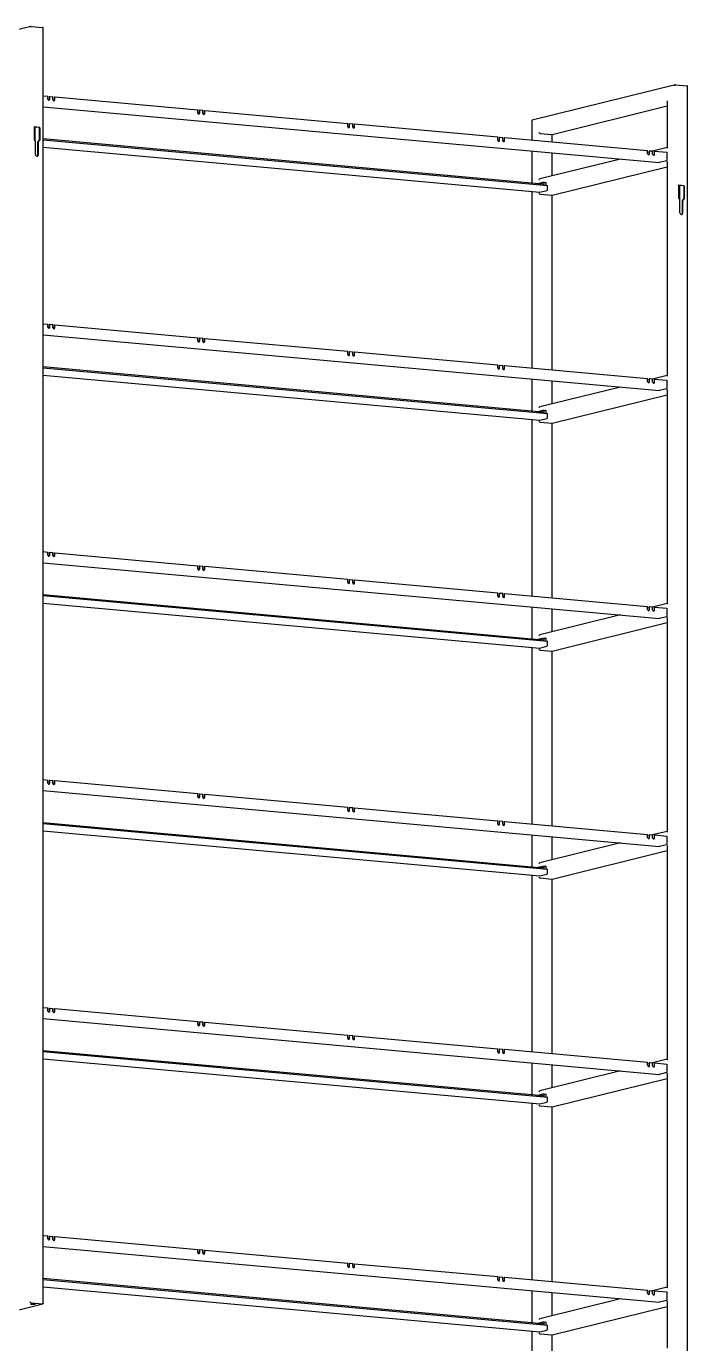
# Model space of a CAD drawing. Header units: inches. Extents: x 6 to 1987, y -21 to 287.
# Drawn here: x 629.4 to 672.4, y 52.7 to 138.4 of the extents above; entities that cross this region are included whole.
import ezdxf

# ---------------------------------------------------------------- set-up
doc = ezdxf.new("R2010")
doc.units = ezdxf.units.IN
doc.header["$LTSCALE"] = 12.7
doc.header["$MEASUREMENT"] = 0
doc.layers.add('Visible', color=7, linetype='Continuous', lineweight=25)

msp = doc.modelspace()

# ---------------------------------------------------------------- linework, layer by layer
at = {"layer": 'Visible'}
for p, q in [((629.71087, 138.37778), (620.39035, 136.07402)), ((629.72652, 138.37916), (630.47928, 138.31095)), ((630.50821, 55.27791), (630.50821, 138.27467)), ((671.62614, 134.57951), (662.30561, 132.27575)), ((671.64178, 134.5809), (672.39455, 134.51268)), ((630.50821, 133.86202), (630.81675, 133.83406)), ((630.81675, 133.63632), (630.81675, 133.83406)), ((630.90543, 133.81553), (630.93651, 133.82321)), ((630.90543, 133.81553), (630.90543, 133.61778)), ((630.93651, 133.82321), (631.14181, 133.80461)), ((630.93651, 133.62547), (630.93651, 133.82321)), ((631.14181, 133.60686), (631.14181, 133.80461)), ((631.23049, 133.78608), (631.26157, 133.79376)), ((631.23049, 133.78608), (631.23049, 133.58833)), ((631.26157, 133.79376), (640.56846, 132.95039)), ((631.26157, 133.59601), (631.26157, 133.79376)), ((672.42347, 51.47965), (672.42347, 134.47641)), ((630.50821, 133.14295), (670.58023, 129.51172)), ((640.56846, 132.75264), (640.56846, 132.95039)), ((640.65715, 132.93185), (640.68822, 132.93954)), ((640.65715, 132.93185), (640.65715, 132.73411)), ((640.68822, 132.93954), (640.89352, 132.92093)), ((640.68822, 132.74179), (640.68822, 132.93954)), ((640.89352, 132.72318), (640.89352, 132.92093)), ((640.9822, 132.9024), (641.01328, 132.91008)), ((640.9822, 132.9024), (640.9822, 132.70465)), ((641.01328, 132.91008), (650.32018, 132.06671)), ((641.01328, 132.71233), (641.01328, 132.91008)), ((663.60262, 131.34836), (671.09491, 133.20023)), ((671.09491, 133.50042), (671.09491, 130.47701)), ((650.32018, 131.86896), (650.32018, 132.06671)), ((650.40886, 132.04818), (650.43994, 132.05586)), ((650.40886, 132.04818), (650.40886, 131.85043)), ((650.43994, 132.05586), (650.64524, 132.03725)), ((650.43994, 131.85811), (650.43994, 132.05586)), ((650.64524, 131.83951), (650.64524, 132.03725)), ((650.73392, 132.01872), (650.76499, 132.0264)), ((650.73392, 132.01872), (650.73392, 131.82097)), ((650.76499, 132.0264), (660.07189, 131.18303)), ((650.76499, 131.82865), (650.76499, 132.0264)), ((662.28984, 132.25561), (662.28984, 130.98205)), ((629.91471, 131.81667), (629.91471, 131.01409)), ((630.24291, 131.7962), (629.91671, 131.82576)), ((630.27398, 131.80388), (629.93182, 131.83489)), ((629.99241, 130.90904), (629.99241, 131.8189)), ((630.26001, 131.77488), (630.26001, 130.9723)), ((630.29109, 131.78256), (630.29109, 130.97998)), ((660.07189, 130.98528), (660.07189, 131.18303)), ((660.16057, 131.1645), (660.19165, 131.17218)), ((660.16057, 131.1645), (660.16057, 130.96675)), ((660.19165, 130.97443), (660.19165, 131.17218)), ((660.19165, 131.17218), (660.39695, 131.15358)), ((660.39695, 130.95583), (660.39695, 131.15358)), ((660.48563, 131.13504), (660.51671, 131.14272)), ((660.51671, 131.14272), (669.82361, 130.29935)), ((660.51671, 130.94498), (660.51671, 131.14272)), ((662.83671, 131.41581), (663.58947, 131.34759)), ((663.61839, 130.86166), (663.61839, 131.35226)), ((629.91972, 130.99965), (630.00379, 130.89486)), ((630.00881, 130.04819), (630.00881, 130.88042)), ((630.16592, 130.02345), (630.16592, 130.85569)), ((630.255, 130.95877), (630.17093, 130.86922)), ((630.197, 130.03113), (630.197, 130.86337)), ((630.28608, 130.96646), (630.20201, 130.8769)), ((630.50821, 131.07323), (662.73813, 128.15263)), ((630.50821, 131.00039), (663.30333, 128.02857)), ((630.50821, 130.51861), (662.81104, 127.5914)), ((660.48563, 131.13504), (660.48563, 130.9373)), ((669.82361, 130.10161), (669.82361, 130.29935)), ((669.91229, 130.28082), (669.94337, 130.2885)), ((669.94337, 130.2885), (670.14867, 130.2699)), ((669.94337, 130.09076), (669.94337, 130.2885)), ((671.09491, 130.49326), (670.14867, 130.25937)), ((662.28984, 130.26297), (662.28984, 128.19325)), ((668.05105, 129.74091), (662.82106, 128.44821)), ((663.61839, 128.64528), (663.61839, 130.14258)), ((669.91229, 130.20095), (669.82361, 130.17903)), ((669.91229, 130.28082), (669.91229, 130.08307)), ((670.14867, 130.07215), (670.14867, 130.2699)), ((670.23735, 130.25137), (670.26842, 130.25905)), ((670.23735, 130.25137), (670.23735, 130.05362)), ((670.26842, 130.25905), (671.07251, 130.18618)), ((670.26842, 130.0613), (670.26842, 130.25905)), ((671.04144, 129.62481), (670.58564, 129.51215)), ((671.07251, 130.18618), (671.07251, 129.69181)), ((671.09491, 129.54547), (671.09491, 115.64595)), ((663.60262, 127.39341), (671.09491, 129.24528)), ((663.08359, 128.23801), (662.67959, 128.13816)), ((662.67959, 128.13816), (662.67959, 128.08509)), ((662.74556, 128.10777), (662.7313, 128.08162)), ((662.97463, 128.1393), (662.82065, 128.15325)), ((663.08359, 128.23801), (663.22046, 128.22561)), ((663.08359, 128.04848), (663.08359, 128.23801)), ((663.22046, 128.03608), (663.22046, 128.22561)), ((663.30333, 127.7715), (663.30333, 128.02857)), ((671.82997, 128.0184), (671.82997, 127.21583)), ((672.15817, 127.99794), (671.83197, 128.0275)), ((672.18925, 128.00562), (671.84708, 128.03663)), ((671.90768, 127.11078), (671.90768, 128.02064)), ((672.17528, 127.97661), (672.17528, 127.17404)), ((672.20636, 127.9843), (672.20636, 127.18172)), ((662.28984, 127.63864), (662.28984, 116.15098)), ((662.81646, 127.59184), (663.27225, 127.70449)), ((662.83671, 127.46085), (663.58947, 127.39264)), ((663.61839, 116.03059), (663.61839, 127.39731)), ((671.83498, 127.20139), (671.91906, 127.0966)), ((671.92407, 126.24992), (671.92407, 127.08216)), ((672.08118, 126.22519), (672.08118, 127.05742)), ((672.17027, 127.16051), (672.08619, 127.07095)), ((672.11226, 126.23287), (672.11226, 127.06511)), ((672.20134, 127.16819), (672.11727, 127.07863)), ((630.50821, 119.03096), (630.81675, 119.003)), ((630.50821, 118.31189), (670.58023, 114.68065)), ((630.81675, 118.80525), (630.81675, 119.003)), ((630.90543, 118.98447), (630.93651, 118.99215)), ((630.90543, 118.98447), (630.90543, 118.78672)), ((630.93651, 118.99215), (631.14181, 118.97355)), ((630.93651, 118.7944), (630.93651, 118.99215)), ((631.14181, 118.7758), (631.14181, 118.97355)), ((631.23049, 118.95501), (631.26157, 118.96269)), ((631.23049, 118.95501), (631.23049, 118.75726)), ((631.26157, 118.96269), (640.56846, 118.11932)), ((631.26157, 118.76495), (631.26157, 118.96269)), ((640.56846, 117.92158), (640.56846, 118.11932)), ((640.65715, 118.10079), (640.68822, 118.10847)), ((640.65715, 118.10079), (640.65715, 117.90304)), ((640.68822, 118.10847), (640.89352, 118.08987)), ((640.68822, 117.91072), (640.68822, 118.10847)), ((640.89352, 117.89212), (640.89352, 118.08987)), ((640.9822, 118.07133), (641.01328, 118.07902)), ((640.9822, 118.07133), (640.9822, 117.87359)), ((641.01328, 118.07902), (650.32018, 117.23565)), ((641.01328, 117.88127), (641.01328, 118.07902)), ((650.32018, 117.0379), (650.32018, 117.23565)), ((650.40886, 117.21711), (650.43994, 117.22479)), ((650.40886, 117.21711), (650.40886, 117.01937)), ((650.43994, 117.22479), (650.64524, 117.20619)), ((650.43994, 117.02705), (650.43994, 117.22479)), ((650.64524, 117.00844), (650.64524, 117.20619)), ((650.73392, 117.18766), (650.76499, 117.19534)), ((650.73392, 117.18766), (650.73392, 116.98991)), ((650.76499, 117.19534), (660.07189, 116.35197)), ((650.76499, 116.99759), (650.76499, 117.19534)), ((630.50821, 116.24216), (662.73813, 113.32156)), ((630.50821, 116.16932), (663.30333, 113.19751)), ((660.07189, 116.15422), (660.07189, 116.35197)), ((660.16057, 116.33344), (660.19165, 116.34112)), ((660.16057, 116.33344), (660.16057, 116.13569)), ((660.19165, 116.14337), (660.19165, 116.34112)), ((660.19165, 116.34112), (660.39695, 116.32251)), ((660.39695, 116.12477), (660.39695, 116.32251)), ((660.48563, 116.30398), (660.51671, 116.31166)), ((660.48563, 116.30398), (660.48563, 116.10623)), ((660.51671, 116.31166), (669.82361, 115.46829)), ((660.51671, 116.11391), (660.51671, 116.31166)), ((630.50821, 115.68755), (662.81104, 112.76034)), ((662.28984, 115.43191), (662.28984, 113.36219)), ((668.05105, 114.90984), (662.82106, 113.61714)), ((663.61839, 113.81422), (663.61839, 115.31152)), ((669.82361, 115.27054), (669.82361, 115.46829)), ((669.91229, 115.36989), (669.82361, 115.34797)), ((669.91229, 115.44976), (669.94337, 115.45744)), ((669.91229, 115.44976), (669.91229, 115.25201)), ((669.94337, 115.45744), (670.14867, 115.43884)), ((669.94337, 115.25969), (669.94337, 115.45744)), ((671.09491, 115.6622), (670.14867, 115.42831)), ((670.14867, 115.24109), (670.14867, 115.43884)), ((670.23735, 115.4203), (670.26842, 115.42798)), ((670.23735, 115.4203), (670.23735, 115.22255)), ((670.26842, 115.42798), (671.07251, 115.35512)), ((670.26842, 115.23024), (670.26842, 115.42798)), ((671.07251, 115.35512), (671.07251, 114.86075)), ((663.60262, 112.56235), (671.09491, 114.41422)), ((671.04144, 114.79374), (670.58564, 114.68109)), ((671.09491, 114.7144), (671.09491, 100.81488)), ((663.08359, 113.40695), (662.67959, 113.30709)), ((662.67959, 113.30709), (662.67959, 113.25403)), ((662.74556, 113.27671), (662.7313, 113.25056)), ((662.97463, 113.30823), (662.82065, 113.32219)), ((663.08359, 113.40695), (663.22046, 113.39455)), ((663.08359, 113.21742), (663.08359, 113.40695)), ((663.22046, 113.20502), (663.22046, 113.39455)), ((663.30333, 112.94044), (663.30333, 113.19751)), ((662.28984, 112.80757), (662.28984, 101.31992)), ((662.81646, 112.76077), (663.27225, 112.87343)), ((662.83671, 112.62979), (663.58947, 112.56158)), ((663.61839, 101.19953), (663.61839, 112.56625)), ((630.50821, 104.1999), (630.81675, 104.17194)), ((630.81675, 103.97419), (630.81675, 104.17194)), ((630.90543, 104.1534), (630.93651, 104.16109)), ((630.90543, 104.1534), (630.90543, 103.95566)), ((630.93651, 104.16109), (631.14181, 104.14248)), ((630.93651, 103.96334), (630.93651, 104.16109)), ((631.14181, 103.94473), (631.14181, 104.14248)), ((631.23049, 104.12395), (631.26157, 104.13163)), ((631.23049, 104.12395), (631.23049, 103.9262)), ((631.26157, 104.13163), (640.56846, 103.28826)), ((631.26157, 103.93388), (631.26157, 104.13163)), ((630.50821, 103.48082), (670.58023, 99.84959)), ((640.56846, 103.09051), (640.56846, 103.28826)), ((640.65715, 103.26973), (640.68822, 103.27741)), ((640.65715, 103.26973), (640.65715, 103.07198)), ((640.68822, 103.27741), (640.89352, 103.2588)), ((640.68822, 103.07966), (640.68822, 103.27741)), ((640.89352, 103.06106), (640.89352, 103.2588)), ((640.9822, 103.24027), (641.01328, 103.24795)), ((640.9822, 103.24027), (640.9822, 103.04252)), ((641.01328, 103.24795), (650.32018, 102.40458)), ((641.01328, 103.0502), (641.01328, 103.24795)), ((650.32018, 102.20684), (650.32018, 102.40458)), ((650.40886, 102.38605), (650.43994, 102.39373)), ((650.40886, 102.38605), (650.40886, 102.1883)), ((650.43994, 102.39373), (650.64524, 102.37513)), ((650.43994, 102.19598), (650.43994, 102.39373)), ((650.64524, 102.17738), (650.64524, 102.37513)), ((650.73392, 102.35659), (650.76499, 102.36427)), ((650.73392, 102.35659), (650.73392, 102.15885)), ((650.76499, 102.36427), (660.07189, 101.52091)), ((650.76499, 102.16653), (650.76499, 102.36427)), ((630.50821, 101.4111), (662.73813, 98.4905)), ((630.50821, 101.33826), (663.30333, 98.36644)), ((660.07189, 101.32316), (660.07189, 101.52091)), ((660.16057, 101.50237), (660.19165, 101.51005)), ((660.16057, 101.50237), (660.16057, 101.30462)), ((660.19165, 101.31231), (660.19165, 101.51005)), ((660.19165, 101.51005), (660.39695, 101.49145)), ((660.39695, 101.2937), (660.39695, 101.49145)), ((660.48563, 101.47292), (660.51671, 101.4806)), ((660.48563, 101.47292), (660.48563, 101.27517)), ((660.51671, 101.4806), (669.82361, 100.63723)), ((660.51671, 101.28285), (660.51671, 101.4806)), ((630.50821, 100.85649), (662.81104, 97.92928)), ((662.28984, 100.60085), (662.28984, 98.53112)), ((663.61839, 98.98316), (663.61839, 100.48046)), ((669.82361, 100.43948), (669.82361, 100.63723)), ((669.91229, 100.53882), (669.82361, 100.5169)), ((669.91229, 100.61869), (669.94337, 100.62638)), ((669.91229, 100.61869), (669.91229, 100.42095)), ((669.94337, 100.62638), (670.14867, 100.60777)), ((669.94337, 100.42863), (669.94337, 100.62638)), ((671.09491, 100.83113), (670.14867, 100.59725)), ((670.14867, 100.41002), (670.14867, 100.60777)), ((670.23735, 100.58924), (670.26842, 100.59692)), ((670.23735, 100.58924), (670.23735, 100.39149)), ((670.26842, 100.59692), (671.07251, 100.52405)), ((670.26842, 100.39917), (670.26842, 100.59692)), ((671.07251, 100.52405), (671.07251, 100.02969)), ((668.05105, 100.07878), (662.82106, 98.78608)), ((663.60262, 97.73128), (671.09491, 99.58316)), ((671.04144, 99.96268), (670.58564, 99.85002)), ((671.09491, 99.88334), (671.09491, 85.98382)), ((663.08359, 98.57589), (662.67959, 98.47603)), ((663.08359, 98.57589), (663.22046, 98.56348)), ((663.08359, 98.38636), (663.08359, 98.57589)), ((662.28984, 97.97651), (662.28984, 86.48886)), ((662.67959, 98.47603), (662.67959, 98.42297)), ((662.74556, 98.44564), (662.7313, 98.4195)), ((662.81646, 97.92971), (663.27225, 98.04237)), ((662.97463, 98.47717), (662.82065, 98.49112)), ((662.83671, 97.79873), (663.58947, 97.73051)), ((663.22046, 98.37395), (663.22046, 98.56348)), ((663.30333, 98.10937), (663.30333, 98.36644)), ((663.61839, 86.36847), (663.61839, 97.73518)), ((630.50821, 89.36883), (630.81675, 89.34087)), ((630.81675, 89.14313), (630.81675, 89.34087)), ((630.90543, 89.32234), (630.93651, 89.33002)), ((630.90543, 89.32234), (630.90543, 89.12459)), ((630.93651, 89.33002), (631.14181, 89.31142)), ((630.93651, 89.13227), (630.93651, 89.33002)), ((631.14181, 89.11367), (631.14181, 89.31142)), ((631.23049, 89.29289), (631.26157, 89.30057)), ((631.23049, 89.29289), (631.23049, 89.09514)), ((631.26157, 89.30057), (640.56846, 88.4572)), ((631.26157, 89.10282), (631.26157, 89.30057)), ((630.50821, 88.64976), (670.58023, 85.01853)), ((640.56846, 88.25945), (640.56846, 88.4572)), ((640.65715, 88.43866), (640.68822, 88.44634)), ((640.65715, 88.43866), (640.65715, 88.24092)), ((640.68822, 88.44634), (640.89352, 88.42774)), ((640.68822, 88.2486), (640.68822, 88.44634)), ((640.89352, 88.22999), (640.89352, 88.42774)), ((640.9822, 88.40921), (641.01328, 88.41689)), ((640.9822, 88.40921), (640.9822, 88.21146)), ((641.01328, 88.41689), (650.32018, 87.57352)), ((641.01328, 88.21914), (641.01328, 88.41689)), ((650.32018, 87.37577), (650.32018, 87.57352)), ((650.40886, 87.55499), (650.43994, 87.56267)), ((650.40886, 87.55499), (650.40886, 87.35724)), ((650.43994, 87.56267), (650.64524, 87.54406)), ((650.43994, 87.36492), (650.43994, 87.56267)), ((650.64524, 87.34632), (650.64524, 87.54406)), ((650.73392, 87.52553), (650.76499, 87.53321)), ((650.73392, 87.52553), (650.73392, 87.32778)), ((650.76499, 87.53321), (660.07189, 86.68984)), ((650.76499, 87.33546), (650.76499, 87.53321)), ((630.50821, 86.58004), (662.73813, 83.65944)), ((660.07189, 86.49209), (660.07189, 86.68984)), ((660.16057, 86.67131), (660.19165, 86.67899)), ((660.16057, 86.67131), (660.16057, 86.47356)), ((660.19165, 86.48124), (660.19165, 86.67899)), ((660.19165, 86.67899), (660.39695, 86.66039)), ((660.39695, 86.46264), (660.39695, 86.66039)), ((660.48563, 86.64185), (660.51671, 86.64953)), ((660.48563, 86.64185), (660.48563, 86.4441)), ((660.51671, 86.64953), (669.82361, 85.80616)), ((660.51671, 86.45179), (660.51671, 86.64953)), ((630.50821, 86.5072), (663.30333, 83.53538)), ((630.50821, 86.02542), (662.81104, 83.09821)), ((662.28984, 85.76978), (662.28984, 83.70006)), ((669.82361, 85.60842), (669.82361, 85.80616)), ((669.91229, 85.78763), (669.94337, 85.79531)), ((669.91229, 85.78763), (669.91229, 85.58988)), ((669.94337, 85.79531), (670.14867, 85.77671)), ((669.94337, 85.59756), (669.94337, 85.79531)), ((671.09491, 86.00007), (670.14867, 85.76618)), ((670.14867, 85.57896), (670.14867, 85.77671)), ((670.23735, 85.75817), (670.26842, 85.76586)), ((670.23735, 85.75817), (670.23735, 85.56043)), ((670.26842, 85.76586), (671.07251, 85.69299)), ((670.26842, 85.56811), (670.26842, 85.76586)), ((668.05105, 85.24772), (662.82106, 83.95502)), ((663.61839, 84.15209), (663.61839, 85.64939)), ((669.91229, 85.70776), (669.82361, 85.68584)), ((671.04144, 85.13162), (670.58564, 85.01896)), ((671.07251, 85.69299), (671.07251, 85.19862)), ((671.09491, 85.05228), (671.09491, 71.15276)), ((663.60262, 82.90022), (671.09491, 84.75209)), ((662.28984, 83.14544), (662.28984, 71.65779)), ((663.08359, 83.74482), (662.67959, 83.64497)), ((662.67959, 83.64497), (662.67959, 83.5919)), ((662.74556, 83.61458), (662.7313, 83.58843)), ((662.81646, 83.09864), (663.27225, 83.2113)), ((662.97463, 83.64611), (662.82065, 83.66006)), ((663.08359, 83.74482), (663.22046, 83.73242)), ((663.08359, 83.55529), (663.08359, 83.74482)), ((663.22046, 83.54289), (663.22046, 83.73242)), ((663.30333, 83.27831), (663.30333, 83.53538)), ((662.83671, 82.96766), (663.58947, 82.89945)), ((663.61839, 71.5374), (663.61839, 82.90412)), ((630.50821, 74.53777), (630.81675, 74.50981)), ((630.50821, 73.8187), (670.58023, 70.18746)), ((630.81675, 74.31206), (630.81675, 74.50981)), ((630.90543, 74.49128), (630.93651, 74.49896)), ((630.90543, 74.49128), (630.90543, 74.29353)), ((630.93651, 74.49896), (631.14181, 74.48035)), ((630.93651, 74.30121), (630.93651, 74.49896)), ((631.14181, 74.28261), (631.14181, 74.48035)), ((631.23049, 74.46182), (631.26157, 74.4695)), ((631.23049, 74.46182), (631.23049, 74.26407)), ((631.26157, 74.4695), (640.56846, 73.62613)), ((631.26157, 74.27176), (631.26157, 74.4695)), ((640.56846, 73.42839), (640.56846, 73.62613)), ((640.65715, 73.6076), (640.68822, 73.61528)), ((640.65715, 73.6076), (640.65715, 73.40985)), ((640.68822, 73.61528), (640.89352, 73.59668)), ((640.68822, 73.41753), (640.68822, 73.61528)), ((640.89352, 73.39893), (640.89352, 73.59668)), ((640.9822, 73.57814), (641.01328, 73.58583)), ((640.9822, 73.57814), (640.9822, 73.3804)), ((641.01328, 73.58583), (650.32018, 72.74246)), ((641.01328, 73.38808), (641.01328, 73.58583)), ((650.32018, 72.54471), (650.32018, 72.74246)), ((650.40886, 72.72392), (650.43994, 72.7316)), ((650.40886, 72.72392), (650.40886, 72.52617)), ((650.43994, 72.7316), (650.64524, 72.713)), ((650.43994, 72.53386), (650.43994, 72.7316)), ((650.64524, 72.51525), (650.64524, 72.713)), ((650.73392, 72.69447), (650.76499, 72.70215)), ((650.73392, 72.69447), (650.73392, 72.49672)), ((650.76499, 72.70215), (660.07189, 71.85878)), ((650.76499, 72.5044), (650.76499, 72.70215)), ((630.50821, 71.74897), (662.73813, 68.82837)), ((630.50821, 71.67613), (663.30333, 68.70432)), ((630.50821, 71.19436), (662.81104, 68.26715)), ((660.07189, 71.66103), (660.07189, 71.85878)), ((660.16057, 71.84024), (660.19165, 71.84793)), ((660.16057, 71.84024), (660.16057, 71.6425)), ((660.19165, 71.65018), (660.19165, 71.84793)), ((660.19165, 71.84793), (660.39695, 71.82932)), ((660.39695, 71.63157), (660.39695, 71.82932)), ((660.48563, 71.81079), (660.51671, 71.81847)), ((660.48563, 71.81079), (660.48563, 71.61304)), ((660.51671, 71.81847), (669.82361, 70.9751)), ((660.51671, 71.62072), (660.51671, 71.81847)), ((671.09491, 71.16901), (670.14867, 70.93512)), ((662.28984, 70.93872), (662.28984, 68.869)), ((668.05105, 70.41665), (662.82106, 69.12395)), ((663.61839, 69.32103), (663.61839, 70.81833)), ((669.82361, 70.77735), (669.82361, 70.9751)), ((669.91229, 70.8767), (669.82361, 70.85478)), ((669.91229, 70.95657), (669.94337, 70.96425)), ((669.91229, 70.95657), (669.91229, 70.75882)), ((669.94337, 70.96425), (670.14867, 70.94564)), ((669.94337, 70.7665), (669.94337, 70.96425)), ((670.14867, 70.7479), (670.14867, 70.94564)), ((670.23735, 70.92711), (670.26842, 70.93479)), ((670.23735, 70.92711), (670.23735, 70.72936)), ((670.26842, 70.93479), (671.07251, 70.86193)), ((670.26842, 70.73704), (670.26842, 70.93479)), ((671.04144, 70.30055), (670.58564, 70.1879)), ((671.07251, 70.86193), (671.07251, 70.36756)), ((663.60262, 68.06916), (671.09491, 69.92103)), ((671.09491, 70.22121), (671.09491, 56.32169)), ((663.08359, 68.91376), (662.67959, 68.8139)), ((662.67959, 68.8139), (662.67959, 68.76084)), ((662.74556, 68.78351), (662.7313, 68.75737)), ((662.97463, 68.81504), (662.82065, 68.829)), ((663.08359, 68.91376), (663.22046, 68.90136)), ((663.08359, 68.72423), (663.08359, 68.91376)), ((663.22046, 68.71183), (663.22046, 68.90136)), ((663.30333, 68.44725), (663.30333, 68.70432)), ((662.28984, 68.31438), (662.28984, 56.82673)), ((662.81646, 68.26758), (663.27225, 68.38024)), ((662.83671, 68.1366), (663.58947, 68.06839)), ((663.61839, 56.70634), (663.61839, 68.07305)), ((630.50821, 59.70671), (630.81675, 59.67875)), ((630.81675, 59.481), (630.81675, 59.67875)), ((630.90543, 59.66021), (630.93651, 59.6679)), ((630.90543, 59.66021), (630.90543, 59.46247)), ((630.93651, 59.6679), (631.14181, 59.64929)), ((630.93651, 59.47015), (630.93651, 59.6679)), ((631.14181, 59.45154), (631.14181, 59.64929)), ((631.23049, 59.63076), (631.26157, 59.63844)), ((631.23049, 59.63076), (631.23049, 59.43301)), ((631.26157, 59.63844), (640.56846, 58.79507)), ((631.26157, 59.44069), (631.26157, 59.63844)), ((630.50821, 58.98763), (670.58023, 55.3564)), ((640.56846, 58.59732), (640.56846, 58.79507)), ((640.65715, 58.77654), (640.68822, 58.78422)), ((640.65715, 58.77654), (640.65715, 58.57879)), ((640.68822, 58.78422), (640.89352, 58.76561)), ((640.68822, 58.58647), (640.68822, 58.78422)), ((640.89352, 58.56787), (640.89352, 58.76561)), ((640.9822, 58.74708), (641.01328, 58.75476)), ((640.9822, 58.74708), (640.9822, 58.54933)), ((641.01328, 58.75476), (650.32018, 57.91139)), ((641.01328, 58.55701), (641.01328, 58.75476)), ((650.32018, 57.71364), (650.32018, 57.91139)), ((650.40886, 57.89286), (650.43994, 57.90054)), ((650.40886, 57.89286), (650.40886, 57.69511)), ((650.43994, 57.90054), (650.64524, 57.88194)), ((650.43994, 57.70279), (650.43994, 57.90054)), ((650.64524, 57.68419), (650.64524, 57.88194)), ((650.73392, 57.8634), (650.76499, 57.87108)), ((650.73392, 57.8634), (650.73392, 57.66566)), ((650.76499, 57.87108), (660.07189, 57.02771)), ((650.76499, 57.67334), (650.76499, 57.87108)), ((630.50821, 56.91791), (662.73813, 53.99731)), ((630.50821, 56.84507), (663.30333, 53.87325)), ((660.07189, 56.82997), (660.07189, 57.02771)), ((660.16057, 57.00918), (660.19165, 57.01686)), ((660.16057, 57.00918), (660.16057, 56.81143)), ((660.19165, 56.81911), (660.19165, 57.01686)), ((660.19165, 57.01686), (660.39695, 56.99826)), ((660.39695, 56.80051), (660.39695, 56.99826)), ((660.48563, 56.97973), (660.51671, 56.98741)), ((660.48563, 56.97973), (660.48563, 56.78198)), ((660.51671, 56.98741), (669.82361, 56.14404)), ((660.51671, 56.78966), (660.51671, 56.98741)), ((630.50821, 56.36329), (662.81104, 53.43609)), ((662.28984, 56.10766), (662.28984, 54.03793)), ((663.61839, 54.48997), (663.61839, 55.98727)), ((669.82361, 55.94629), (669.82361, 56.14404)), ((669.91229, 56.04563), (669.82361, 56.02371)), ((669.91229, 56.1255), (669.94337, 56.13318)), ((669.91229, 56.1255), (669.91229, 55.92776)), ((669.94337, 56.13318), (670.14867, 56.11458)), ((669.94337, 55.93544), (669.94337, 56.13318)), ((671.09491, 56.33794), (670.14867, 56.10406)), ((670.14867, 55.91683), (670.14867, 56.11458)), ((670.23735, 56.09605), (670.26842, 56.10373)), ((670.23735, 56.09605), (670.23735, 55.8983)), ((670.26842, 56.10373), (671.07251, 56.03086)), ((670.26842, 55.90598), (670.26842, 56.10373)), ((671.07251, 56.03086), (671.07251, 55.5365)), ((621.17191, 52.954), (630.49243, 55.25776)), ((629.72652, 55.32521), (630.47928, 55.25699)), ((668.05105, 55.58559), (662.82106, 54.29289)), ((663.60262, 53.23809), (671.09491, 55.08997)), ((671.04144, 55.46949), (670.58564, 55.35683)), ((671.09491, 55.39015), (671.09491, 52.36674)), ((663.08359, 54.08269), (662.67959, 53.98284)), ((663.08359, 54.08269), (663.22046, 54.07029)), ((663.08359, 53.89317), (663.08359, 54.08269)), ((663.22046, 53.88076), (663.22046, 54.07029)), ((662.28984, 53.48332), (662.28984, 49.25884)), ((662.67959, 53.98284), (662.67959, 53.92977)), ((662.74556, 53.95245), (662.7313, 53.92631)), ((662.81646, 53.43652), (663.27225, 53.54918)), ((662.97463, 53.98398), (662.82065, 53.99793)), ((662.83671, 53.30554), (663.58947, 53.23732)), ((663.30333, 53.61618), (663.30333, 53.87325)), ((663.61839, 50.53502), (663.61839, 53.24199))]:
    msp.add_line(p, q, dxfattribs=at)
for centre, major_axis, ratio, start_param, end_param in [((629.69544, 138.31216), (0.04757, 0.06076), 0.60180008, 6.65419849, 8.22499482), ((630.44821, 138.24394), (0.04757, 0.06076), 0.60180008, 5.62784974, 6.65419849), ((671.61071, 134.51389), (0.04757, 0.06076), 0.60180008, 6.65419849, 8.22499482), ((672.36347, 134.44568), (0.04757, 0.06076), 0.60180008, 5.62784974, 6.65419849), ((630.87663, 133.63089), (-0.0168, 0.06795), 0.84577951, 1.28647394, 4.4280666), ((631.20169, 133.60144), (-0.0168, 0.06795), 0.84577951, 1.28647394, 4.4280666), ((671.15491, 133.53115), (0.04757, 0.06076), 0.60180008, 8.22499482, 8.76944239), ((640.62834, 132.74721), (-0.0168, 0.06795), 0.84577951, 1.28647394, 4.4280666), ((640.9534, 132.71776), (-0.0168, 0.06795), 0.84577951, 1.28647394, 4.4280666), ((662.34984, 132.22488), (0.05592, -0.04378), 0.49689318, 9.05376478, 10.34023872), ((629.93182, 131.81512), (-0.0048, 0.01942), 0.84577951, 5.99886292, 7.56965925), ((630.24291, 131.77643), (-0.0048, 0.01942), 0.84577951, 4.4280666, 5.99886292), ((630.27398, 131.78411), (-0.0048, 0.01942), 0.84577951, 4.4280666, 5.99886292), ((650.38006, 131.86354), (-0.0168, 0.06795), 0.84577951, 1.28647394, 4.4280666), ((650.70512, 131.83408), (-0.0168, 0.06795), 0.84577951, 1.28647394, 4.4280666), ((662.80563, 131.46745), (0.05592, -0.04378), 0.49689318, 10.34023872, 11.91103505), ((663.55839, 131.39923), (0.05592, -0.04378), 0.49689318, 11.91103505, 12.19535743), ((629.93182, 131.01254), (-0.0048, 0.01942), 0.84577951, 1.28647394, 2.07187211), ((629.9917, 130.88197), (-0.0048, 0.01942), 0.84577951, 4.4280666, 5.21346476), ((630.18303, 130.85414), (-0.0048, 0.01942), 0.84577951, 0.50107578, 1.28647394), ((630.2141, 130.86182), (-0.0048, 0.01942), 0.84577951, 0.50107578, 1.28647394), ((630.24291, 130.97385), (-0.0048, 0.01942), 0.84577951, 3.64266843, 4.4280666), ((630.27398, 130.98153), (-0.0048, 0.01942), 0.84577951, 3.64266843, 4.4280666), ((660.13177, 130.97986), (-0.0168, 0.06795), 0.84577951, 1.28647394, 4.4280666), ((660.45683, 130.9504), (-0.0168, 0.06795), 0.84577951, 1.28647394, 4.4280666), ((630.1029, 130.03966), (-0.02639, 0.10679), 0.84577951, 1.28647394, 4.4280666), ((630.07182, 130.03198), (-0.02639, 0.10679), 0.84577951, 3.314494, 4.4280666), ((669.88349, 130.09618), (-0.0168, 0.06795), 0.84577951, 1.28647394, 4.4280666), ((670.20854, 130.06673), (-0.0168, 0.06795), 0.84577951, 1.28647394, 4.4280666), ((662.80563, 128.38259), (0.04757, 0.06076), 0.60180008, 6.93852087, 8.22499482), ((663.27225, 127.76382), (-0.00541, -0.05976), 0.51211229, 0.17513594, 1.74593227), ((671.84708, 128.01685), (-0.0048, 0.01942), 0.84577951, 5.99886292, 7.56965925), ((672.15817, 127.97816), (-0.0048, 0.01942), 0.84577951, 4.4280666, 5.99886292), ((672.18925, 127.98585), (-0.0048, 0.01942), 0.84577951, 4.4280666, 5.99886292), ((662.80563, 127.5125), (0.05592, -0.04378), 0.49689318, 10.34023872, 11.91103505), ((662.81646, 127.65116), (-0.00541, -0.05976), 0.51211229, 0, 0.17513594), ((663.55839, 127.44428), (0.05592, -0.04378), 0.49689318, 5.62784974, 5.91217212), ((671.84708, 127.21428), (-0.0048, 0.01942), 0.84577951, 1.28647394, 2.07187211), ((671.90696, 127.08371), (-0.0048, 0.01942), 0.84577951, 4.4280666, 5.21346476), ((672.09829, 127.05587), (-0.0048, 0.01942), 0.84577951, 0.50107578, 1.28647394), ((672.12937, 127.06355), (-0.0048, 0.01942), 0.84577951, 0.50107578, 1.28647394), ((672.15817, 127.17559), (-0.0048, 0.01942), 0.84577951, 3.64266843, 4.4280666), ((672.18925, 127.18327), (-0.0048, 0.01942), 0.84577951, 3.64266843, 4.4280666), ((672.01816, 126.2414), (-0.02639, 0.10679), 0.84577951, 1.28647394, 4.4280666), ((671.98709, 126.23371), (-0.02639, 0.10679), 0.84577951, 3.314494, 4.4280666), ((630.87663, 118.79983), (-0.0168, 0.06795), 0.84577951, 1.28647394, 4.4280666), ((631.20169, 118.77037), (-0.0168, 0.06795), 0.84577951, 1.28647394, 4.4280666), ((640.62834, 117.91615), (-0.0168, 0.06795), 0.84577951, 1.28647394, 4.4280666), ((640.9534, 117.88669), (-0.0168, 0.06795), 0.84577951, 1.28647394, 4.4280666), ((650.38006, 117.03247), (-0.0168, 0.06795), 0.84577951, 1.28647394, 4.4280666), ((650.70512, 117.00302), (-0.0168, 0.06795), 0.84577951, 1.28647394, 4.4280666), ((660.13177, 116.1488), (-0.0168, 0.06795), 0.84577951, 1.28647394, 4.4280666), ((660.45683, 116.11934), (-0.0168, 0.06795), 0.84577951, 1.28647394, 4.4280666), ((669.88349, 115.26512), (-0.0168, 0.06795), 0.84577951, 1.28647394, 4.4280666), ((670.20854, 115.23566), (-0.0168, 0.06795), 0.84577951, 1.28647394, 4.4280666), ((662.80563, 113.55152), (0.04757, 0.06076), 0.60180008, 6.93852087, 8.22499482), ((662.80563, 112.68143), (0.05592, -0.04378), 0.49689318, 10.34023872, 11.91103505), ((662.81646, 112.8201), (-0.00541, -0.05976), 0.51211229, 0, 0.17513594), ((663.27225, 112.93275), (-0.00541, -0.05976), 0.51211229, 0.17513594, 1.74593227), ((663.55839, 112.61322), (0.05592, -0.04378), 0.49689318, 11.91103505, 12.19535743), ((630.87663, 103.96876), (-0.0168, 0.06795), 0.84577951, 1.28647394, 4.4280666), ((631.20169, 103.93931), (-0.0168, 0.06795), 0.84577951, 1.28647394, 4.4280666), ((640.62834, 103.08509), (-0.0168, 0.06795), 0.84577951, 1.28647394, 4.4280666), ((640.9534, 103.05563), (-0.0168, 0.06795), 0.84577951, 1.28647394, 4.4280666), ((650.38006, 102.20141), (-0.0168, 0.06795), 0.84577951, 1.28647394, 4.4280666), ((650.70512, 102.17195), (-0.0168, 0.06795), 0.84577951, 1.28647394, 4.4280666), ((660.13177, 101.31773), (-0.0168, 0.06795), 0.84577951, 1.28647394, 4.4280666), ((660.45683, 101.28828), (-0.0168, 0.06795), 0.84577951, 1.28647394, 4.4280666), ((669.88349, 100.43405), (-0.0168, 0.06795), 0.84577951, 1.28647394, 4.4280666), ((670.20854, 100.4046), (-0.0168, 0.06795), 0.84577951, 1.28647394, 4.4280666), ((662.80563, 98.72046), (0.04757, 0.06076), 0.60180008, 6.93852087, 8.22499482), ((662.80563, 97.85037), (0.05592, -0.04378), 0.49689318, 10.34023872, 11.91103505), ((662.81646, 97.98903), (-0.00541, -0.05976), 0.51211229, 0, 0.17513594), ((663.27225, 98.10169), (-0.00541, -0.05976), 0.51211229, 0.17513594, 1.74593227), ((663.55839, 97.78216), (0.05592, -0.04378), 0.49689318, 5.62784974, 5.91217212), ((630.87663, 89.1377), (-0.0168, 0.06795), 0.84577951, 1.28647394, 4.4280666), ((631.20169, 89.10824), (-0.0168, 0.06795), 0.84577951, 1.28647394, 4.4280666), ((640.62834, 88.25402), (-0.0168, 0.06795), 0.84577951, 1.28647394, 4.4280666), ((640.9534, 88.22457), (-0.0168, 0.06795), 0.84577951, 1.28647394, 4.4280666), ((650.38006, 87.37035), (-0.0168, 0.06795), 0.84577951, 1.28647394, 4.4280666), ((650.70512, 87.34089), (-0.0168, 0.06795), 0.84577951, 1.28647394, 4.4280666), ((660.13177, 86.48667), (-0.0168, 0.06795), 0.84577951, 1.28647394, 4.4280666), ((660.45683, 86.45721), (-0.0168, 0.06795), 0.84577951, 1.28647394, 4.4280666), ((669.88349, 85.60299), (-0.0168, 0.06795), 0.84577951, 1.28647394, 4.4280666), ((670.20854, 85.57353), (-0.0168, 0.06795), 0.84577951, 1.28647394, 4.4280666), ((662.80563, 83.8894), (0.04757, 0.06076), 0.60180008, 6.93852087, 8.22499482), ((663.27225, 83.27063), (-0.00541, -0.05976), 0.51211229, 0.17513594, 1.74593227), ((662.80563, 83.01931), (0.05592, -0.04378), 0.49689318, 10.34023872, 11.91103505), ((662.81646, 83.15797), (-0.00541, -0.05976), 0.51211229, 0, 0.17513594), ((663.55839, 82.95109), (0.05592, -0.04378), 0.49689318, 11.91103505, 12.19535743), ((630.87663, 74.30664), (-0.0168, 0.06795), 0.84577951, 1.28647394, 4.4280666), ((631.20169, 74.27718), (-0.0168, 0.06795), 0.84577951, 1.28647394, 4.4280666), ((640.62834, 73.42296), (-0.0168, 0.06795), 0.84577951, 1.28647394, 4.4280666), ((640.9534, 73.3935), (-0.0168, 0.06795), 0.84577951, 1.28647394, 4.4280666), ((650.38006, 72.53928), (-0.0168, 0.06795), 0.84577951, 1.28647394, 4.4280666), ((650.70512, 72.50983), (-0.0168, 0.06795), 0.84577951, 1.28647394, 4.4280666), ((660.13177, 71.6556), (-0.0168, 0.06795), 0.84577951, 1.28647394, 4.4280666), ((660.45683, 71.62615), (-0.0168, 0.06795), 0.84577951, 1.28647394, 4.4280666), ((669.88349, 70.77193), (-0.0168, 0.06795), 0.84577951, 1.28647394, 4.4280666), ((670.20854, 70.74247), (-0.0168, 0.06795), 0.84577951, 1.28647394, 4.4280666), ((662.80563, 69.05833), (0.04757, 0.06076), 0.60180008, 6.93852087, 8.22499482), ((662.80563, 68.18824), (0.05592, -0.04378), 0.49689318, 10.34023872, 11.91103505), ((662.81646, 68.32691), (-0.00541, -0.05976), 0.51211229, 0, 0.17513594), ((663.27225, 68.43956), (-0.00541, -0.05976), 0.51211229, 0.17513594, 1.74593227), ((663.55839, 68.12003), (0.05592, -0.04378), 0.49689318, 5.62784974, 5.91217212), ((630.87663, 59.47557), (-0.0168, 0.06795), 0.84577951, 1.28647394, 4.4280666), ((631.20169, 59.44612), (-0.0168, 0.06795), 0.84577951, 1.28647394, 4.4280666), ((640.62834, 58.5919), (-0.0168, 0.06795), 0.84577951, 1.28647394, 4.4280666), ((640.9534, 58.56244), (-0.0168, 0.06795), 0.84577951, 1.28647394, 4.4280666), ((650.38006, 57.70822), (-0.0168, 0.06795), 0.84577951, 1.28647394, 4.4280666), ((650.70512, 57.67876), (-0.0168, 0.06795), 0.84577951, 1.28647394, 4.4280666), ((660.13177, 56.82454), (-0.0168, 0.06795), 0.84577951, 1.28647394, 4.4280666), ((660.45683, 56.79509), (-0.0168, 0.06795), 0.84577951, 1.28647394, 4.4280666), ((669.88349, 55.94086), (-0.0168, 0.06795), 0.84577951, 1.28647394, 4.4280666), ((670.20854, 55.91141), (-0.0168, 0.06795), 0.84577951, 1.28647394, 4.4280666), ((662.80563, 54.22727), (0.04757, 0.06076), 0.60180008, 6.93852087, 8.22499482), ((662.80563, 53.35718), (0.05592, -0.04378), 0.49689318, 10.34023872, 11.91103505), ((662.81646, 53.49584), (-0.00541, -0.05976), 0.51211229, 0, 0.17513594), ((663.27225, 53.6085), (-0.00541, -0.05976), 0.51211229, 0.17513594, 1.74593227), ((663.55839, 53.28897), (0.05592, -0.04378), 0.49689318, 5.62784974, 5.91217212)]:
    msp.add_ellipse(centre, major_axis=major_axis, ratio=ratio, start_param=start_param, end_param=end_param, dxfattribs=at)
at = {"layer": 'Visible', "extrusion": (0, 0, -1)}
for centre, major_axis, ratio, start_param, end_param in [((630.84555, 133.62321), (0.0168, -0.06795), 0.84577951, 4.99671136, 6.00942835), ((631.17061, 133.59375), (0.0168, -0.06795), 0.84577951, 4.99671136, 6.00942835), ((640.59727, 132.73953), (0.0168, -0.06795), 0.84577951, 4.99671136, 6.00942835), ((640.92232, 132.71008), (0.0168, -0.06795), 0.84577951, 4.99671136, 6.00942835), ((650.34898, 131.85585), (0.0168, -0.06795), 0.84577951, 4.99671136, 6.00942835), ((650.67404, 131.8264), (0.0168, -0.06795), 0.84577951, 4.99671136, 6.00942835), ((660.1007, 130.97218), (0.0168, -0.06795), 0.84577951, 4.99671136, 6.00942835), ((660.42575, 130.94272), (0.0168, -0.06795), 0.84577951, 4.99671136, 6.00942835), ((671.15491, 130.44628), (0.05592, -0.04378), 0.49689318, 8.5093172, 9.05376478), ((669.85241, 130.0885), (0.0168, -0.06795), 0.84577951, 4.99671136, 6.00942835), ((670.17747, 130.05904), (0.0168, -0.06795), 0.84577951, 4.99671136, 6.00942835), ((670.58564, 129.57147), (0.00541, 0.05976), 0.51211229, 2.96645671, 3.14159265), ((671.04144, 129.68413), (0.00541, 0.05976), 0.51211229, 1.39566038, 2.96645671), ((671.15491, 129.57619), (0.04757, 0.06076), 0.60180008, 10.08011353, 10.6245611), ((662.80531, 127.98394), (0.01534, 0.16931), 0.51211229, 5.52332656, 7.30029269), ((662.95928, 127.96999), (0.01534, 0.16931), 0.51211229, 0, 1.01710739), ((630.84555, 118.79215), (0.0168, -0.06795), 0.84577951, 4.99671136, 6.00942835), ((631.17061, 118.76269), (0.0168, -0.06795), 0.84577951, 4.99671136, 6.00942835), ((640.59727, 117.90847), (0.0168, -0.06795), 0.84577951, 4.99671136, 6.00942835), ((640.92232, 117.87901), (0.0168, -0.06795), 0.84577951, 4.99671136, 6.00942835), ((650.34898, 117.02479), (0.0168, -0.06795), 0.84577951, 4.99671136, 6.00942835), ((650.67404, 116.99534), (0.0168, -0.06795), 0.84577951, 4.99671136, 6.00942835), ((660.1007, 116.14111), (0.0168, -0.06795), 0.84577951, 4.99671136, 6.00942835), ((660.42575, 116.11166), (0.0168, -0.06795), 0.84577951, 4.99671136, 6.00942835), ((669.85241, 115.25744), (0.0168, -0.06795), 0.84577951, 4.99671136, 6.00942835), ((670.17747, 115.22798), (0.0168, -0.06795), 0.84577951, 4.99671136, 6.00942835), ((671.04144, 114.85307), (0.00541, 0.05976), 0.51211229, 1.39566038, 2.96645671), ((671.15491, 115.61522), (0.05592, -0.04378), 0.49689318, 8.5093172, 9.05376478), ((670.58564, 114.74041), (0.00541, 0.05976), 0.51211229, 2.96645671, 3.14159265), ((671.15491, 114.74513), (0.04757, 0.06076), 0.60180008, 10.08011353, 10.6245611), ((662.80531, 113.15288), (0.01534, 0.16931), 0.51211229, 5.52332656, 7.30029269), ((662.95928, 113.13893), (0.01534, 0.16931), 0.51211229, 0, 1.01710739), ((630.84555, 103.96108), (0.0168, -0.06795), 0.84577951, 4.99671136, 6.00942835), ((631.17061, 103.93163), (0.0168, -0.06795), 0.84577951, 4.99671136, 6.00942835), ((640.59727, 103.07741), (0.0168, -0.06795), 0.84577951, 4.99671136, 6.00942835), ((640.92232, 103.04795), (0.0168, -0.06795), 0.84577951, 4.99671136, 6.00942835), ((650.34898, 102.19373), (0.0168, -0.06795), 0.84577951, 4.99671136, 6.00942835), ((650.67404, 102.16427), (0.0168, -0.06795), 0.84577951, 4.99671136, 6.00942835), ((660.1007, 101.31005), (0.0168, -0.06795), 0.84577951, 4.99671136, 6.00942835), ((660.42575, 101.28059), (0.0168, -0.06795), 0.84577951, 4.99671136, 6.00942835), ((669.85241, 100.42637), (0.0168, -0.06795), 0.84577951, 4.99671136, 6.00942835), ((670.17747, 100.39692), (0.0168, -0.06795), 0.84577951, 4.99671136, 6.00942835), ((671.15491, 100.78416), (0.05592, -0.04378), 0.49689318, 8.5093172, 9.05376478), ((670.58564, 99.90935), (0.00541, 0.05976), 0.51211229, 2.96645671, 3.14159265), ((671.04144, 100.022), (0.00541, 0.05976), 0.51211229, 1.39566038, 2.96645671), ((671.15491, 99.91407), (0.04757, 0.06076), 0.60180008, 10.08011353, 10.6245611), ((662.80531, 98.32182), (0.01534, 0.16931), 0.51211229, 5.52332656, 7.30029269), ((662.95928, 98.30786), (0.01534, 0.16931), 0.51211229, 0, 1.01710739), ((630.84555, 89.13002), (0.0168, -0.06795), 0.84577951, 4.99671136, 6.00942835), ((631.17061, 89.10056), (0.0168, -0.06795), 0.84577951, 4.99671136, 6.00942835), ((640.59727, 88.24634), (0.0168, -0.06795), 0.84577951, 4.99671136, 6.00942835), ((640.92232, 88.21689), (0.0168, -0.06795), 0.84577951, 4.99671136, 6.00942835), ((650.34898, 87.36266), (0.0168, -0.06795), 0.84577951, 4.99671136, 6.00942835), ((650.67404, 87.33321), (0.0168, -0.06795), 0.84577951, 4.99671136, 6.00942835), ((660.1007, 86.47899), (0.0168, -0.06795), 0.84577951, 4.99671136, 6.00942835), ((660.42575, 86.44953), (0.0168, -0.06795), 0.84577951, 4.99671136, 6.00942835), ((671.15491, 85.95309), (0.05592, -0.04378), 0.49689318, 8.5093172, 9.05376478), ((669.85241, 85.59531), (0.0168, -0.06795), 0.84577951, 4.99671136, 6.00942835), ((670.17747, 85.56585), (0.0168, -0.06795), 0.84577951, 4.99671136, 6.00942835), ((670.58564, 85.07828), (0.00541, 0.05976), 0.51211229, 2.96645671, 3.14159265), ((671.04144, 85.19094), (0.00541, 0.05976), 0.51211229, 1.39566038, 2.96645671), ((671.15491, 85.083), (0.04757, 0.06076), 0.60180008, 10.08011353, 10.6245611), ((662.80531, 83.49075), (0.01534, 0.16931), 0.51211229, 5.52332656, 7.30029269), ((662.95928, 83.4768), (0.01534, 0.16931), 0.51211229, 0, 1.01710739), ((630.84555, 74.29896), (0.0168, -0.06795), 0.84577951, 4.99671136, 6.00942835), ((631.17061, 74.2695), (0.0168, -0.06795), 0.84577951, 4.99671136, 6.00942835), ((640.59727, 73.41528), (0.0168, -0.06795), 0.84577951, 4.99671136, 6.00942835), ((640.92232, 73.38582), (0.0168, -0.06795), 0.84577951, 4.99671136, 6.00942835), ((650.34898, 72.5316), (0.0168, -0.06795), 0.84577951, 4.99671136, 6.00942835), ((650.67404, 72.50214), (0.0168, -0.06795), 0.84577951, 4.99671136, 6.00942835), ((660.1007, 71.64792), (0.0168, -0.06795), 0.84577951, 4.99671136, 6.00942835), ((660.42575, 71.61847), (0.0168, -0.06795), 0.84577951, 4.99671136, 6.00942835), ((671.15491, 71.12203), (0.05592, -0.04378), 0.49689318, 8.5093172, 9.05376478), ((669.85241, 70.76425), (0.0168, -0.06795), 0.84577951, 4.99671136, 6.00942835), ((670.17747, 70.73479), (0.0168, -0.06795), 0.84577951, 4.99671136, 6.00942835), ((671.04144, 70.35988), (0.00541, 0.05976), 0.51211229, 1.39566038, 2.96645671), ((670.58564, 70.24722), (0.00541, 0.05976), 0.51211229, 2.96645671, 3.14159265), ((671.15491, 70.25194), (0.04757, 0.06076), 0.60180008, 10.08011353, 10.6245611), ((662.80531, 68.65969), (0.01534, 0.16931), 0.51211229, 5.52332656, 7.30029269), ((662.95928, 68.64574), (0.01534, 0.16931), 0.51211229, 0, 1.01710739), ((630.84555, 59.46789), (0.0168, -0.06795), 0.84577951, 4.99671136, 6.00942835), ((631.17061, 59.43844), (0.0168, -0.06795), 0.84577951, 4.99671136, 6.00942835), ((640.59727, 58.58421), (0.0168, -0.06795), 0.84577951, 4.99671136, 6.00942835), ((640.92232, 58.55476), (0.0168, -0.06795), 0.84577951, 4.99671136, 6.00942835), ((650.34898, 57.70054), (0.0168, -0.06795), 0.84577951, 4.99671136, 6.00942835), ((650.67404, 57.67108), (0.0168, -0.06795), 0.84577951, 4.99671136, 6.00942835), ((660.1007, 56.81686), (0.0168, -0.06795), 0.84577951, 4.99671136, 6.00942835), ((660.42575, 56.7874), (0.0168, -0.06795), 0.84577951, 4.99671136, 6.00942835), ((669.85241, 55.93318), (0.0168, -0.06795), 0.84577951, 4.99671136, 6.00942835), ((670.17747, 55.90373), (0.0168, -0.06795), 0.84577951, 4.99671136, 6.00942835), ((671.15491, 56.29097), (0.05592, -0.04378), 0.49689318, 8.5093172, 9.05376478), ((629.69544, 55.37685), (-0.05592, 0.04378), 0.49689318, 3.79692822, 5.36772455), ((630.44821, 55.30863), (-0.05592, 0.04378), 0.49689318, 9.05376478, 10.08011353), ((670.58564, 55.41616), (0.00541, 0.05976), 0.51211229, 2.96645671, 3.14159265), ((671.04144, 55.52881), (0.00541, 0.05976), 0.51211229, 1.39566038, 2.96645671), ((671.15491, 55.42088), (0.04757, 0.06076), 0.60180008, 10.08011353, 10.6245611), ((662.80531, 53.82863), (0.01534, 0.16931), 0.51211229, 5.52332656, 7.30029269), ((662.95928, 53.81467), (0.01534, 0.16931), 0.51211229, 6.28318531, 7.30029269)]:
    msp.add_ellipse(centre, major_axis=major_axis, ratio=ratio, start_param=start_param, end_param=end_param, dxfattribs=at)
at = {"layer": 'Visible'}
msp.add_ellipse((629.84393, 55.22709), major_axis=(0.14, 0), ratio=0.14965968, dxfattribs=at)

doc.saveas('drawing.dxf')
